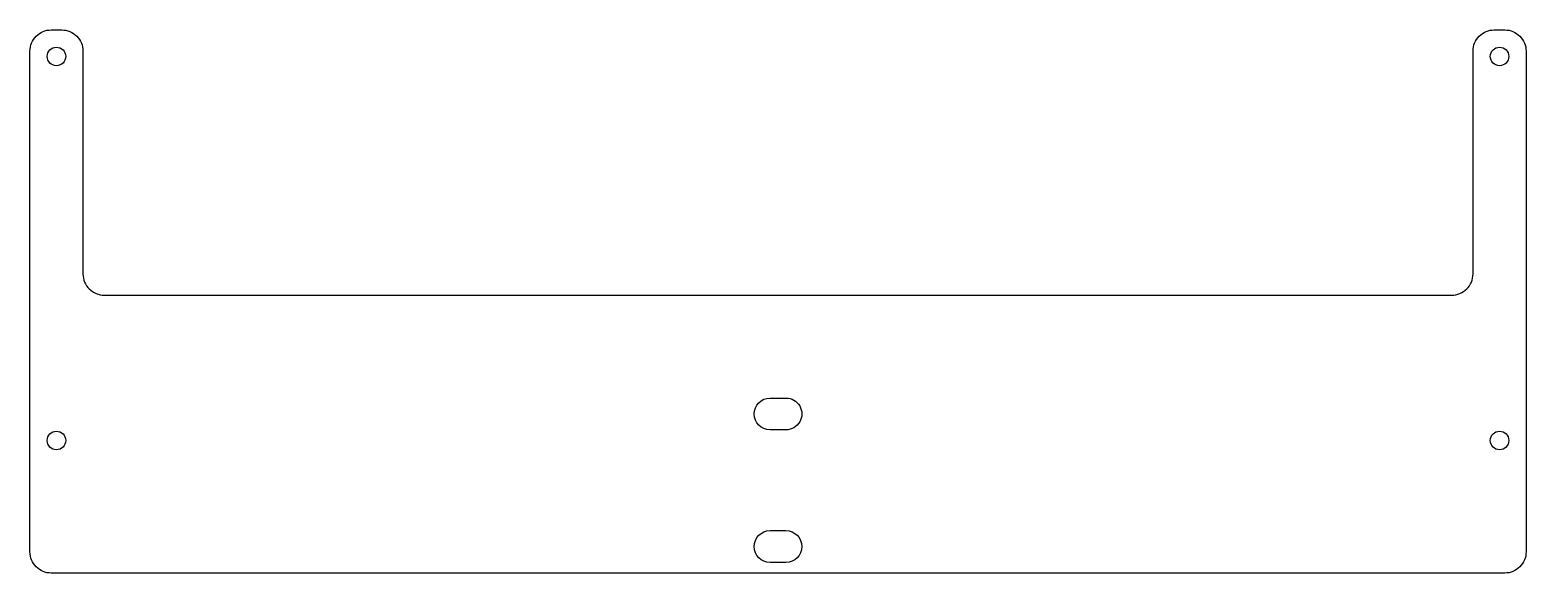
# Model space of a CAD drawing. Header units: millimetres. Extents: x -4 to 278, y 0 to 102.
import ezdxf

# ---------------------------------------------------------------- set-up
doc = ezdxf.new("R2010")
doc.units = ezdxf.units.MM
doc.header["$MEASUREMENT"] = 0

msp = doc.modelspace()

# ---------------------------------------------------------------- linework, layer by layer
for points in [[(268.05, 98.4, -0.414214), (272.05, 102.4), (274.05, 102.4, -0.414214), (278.05, 98.4), (278.05, 4, -0.414214), (274.05, 0), (0, 0, -0.414214), (-4, 4), (-4, 98.4, -0.414214), (0, 102.4), (2, 102.4, -0.414214), (6, 98.4), (6, 56.4, 0.414214), (10, 52.4), (264.05, 52.4, 0.414214), (268.05, 56.4)], [(135.52, 27, -1), (135.52, 33), (138.52, 33, -1.000001), (138.52, 27)], [(138.52, 8, -0.999999), (138.52, 2), (135.52, 2, -1), (135.52, 8)]]:
    msp.add_lwpolyline(points, format="xyb", close=True)
for centre in [(1, 97.4), (273.05, 97.4), (1, 25), (273.05, 25)]:
    msp.add_circle(centre, 1.75)

doc.saveas('drawing.dxf')
